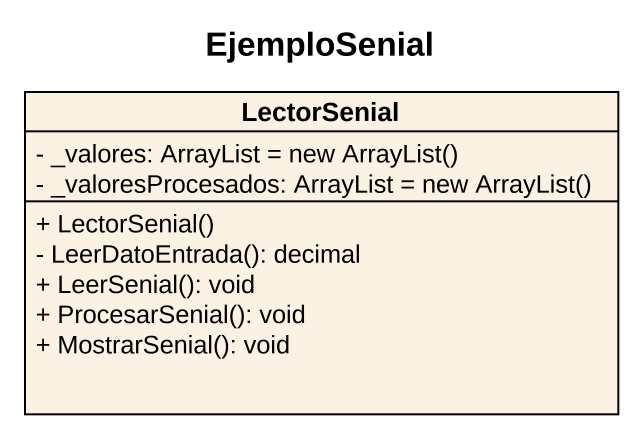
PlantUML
@startuml
title EjemploSenial
hide circle
hide empty members
skinparam classAttributeIconSize 0
class LectorSenial {
  {field} - _valores: ArrayList = new ArrayList()
  {field} - _valoresProcesados: ArrayList = new ArrayList()
  + LectorSenial()
  - LeerDatoEntrada(): decimal
  + LeerSenial(): void
  + ProcesarSenial(): void
  + MostrarSenial(): void
}
@enduml
